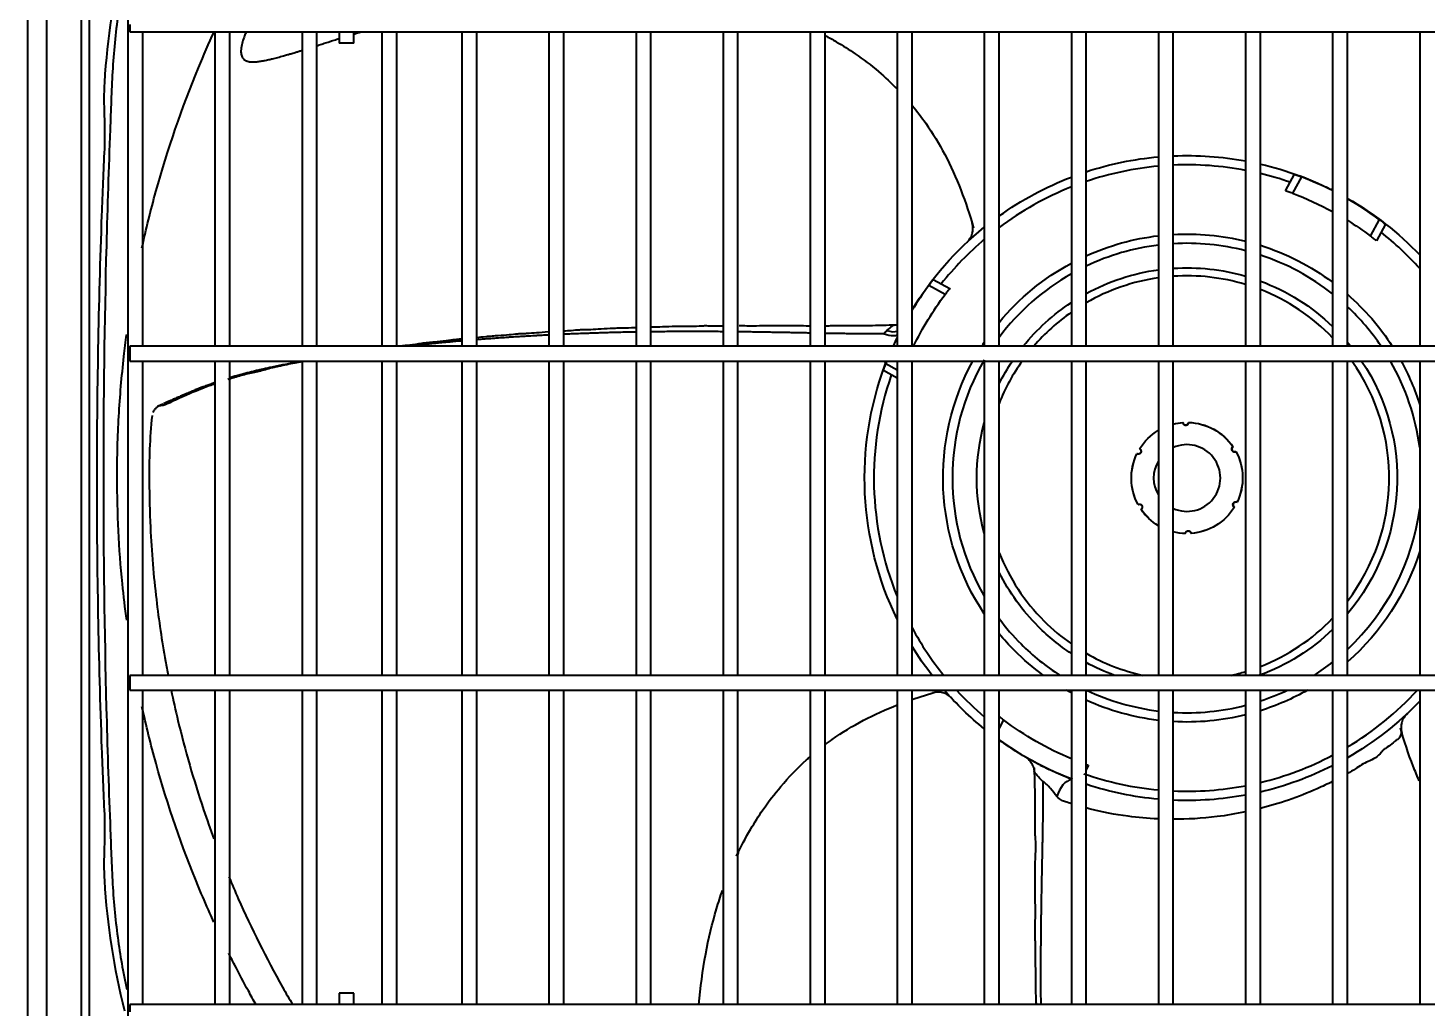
# Model space of a CAD drawing. Extents: x 58467 to 79089, y -33726 to -17391.
# Drawn here: x 78372.51 to 78410.26, y -19846.17 to -19819.73 of the extents above; entities that cross this region are included whole.
import ezdxf

# ---------------------------------------------------------------- set-up
doc = ezdxf.new("R2010")
doc.units = 0
doc.header["$LTSCALE"] = 100
doc.layers.add('+ENTE-ST-DOSEME USTU KONDDRENAJ', color=110, linetype='DOSEMEUSTUKONDENSDRENAJ_LINE', lineweight=40)
doc.linetypes.add('DOSEMEUSTUKONDENSDRENAJ_LINE', pattern='A,300,-40,["CD",Standard,S=15,R=0,X=-35,Y=-7.5],0', length=340)

# ---------------------------------------------------------------- blocks, each defined once
blk = doc.blocks.new('MAGAZA')
at = {"color": 3}
for p, q in [((54063.101, -32571.078, -3.539), (54063.101, -32503.073, -3.539)), ((54063.601, -32503.073, -3.539), (54063.601, -32571.078, -3.539)), ((54064.542, -32558.564, -3.539), (54064.542, -32509.509, -3.539)), ((54064.754, -32509.661, -3.539), (54064.754, -32558.412, -3.539)), ((54065.797, -32511.34, -3.539), (54065.797, -32556.733, -3.539)), ((54065.854, -32520.718, -3.539), (54065.854, -32520.918, -3.539)), ((54065.854, -32520.918, -3.539), (54184.216, -32520.918, -3.539)), ((54066.197, -32529.398, -3.539), (54066.197, -32520.919, -3.539)), ((54068.146, -32520.919, -3.539), (54068.146, -32529.398, -3.539)), ((54068.546, -32529.398, -3.539), (54068.546, -32520.919, -3.539)), ((54070.496, -32520.919, -3.539), (54070.496, -32529.397, -3.539)), ((54070.496, -32520.919, -3.539), (54070.496, -32529.397, -3.539)), ((54070.896, -32529.397, -3.539), (54070.896, -32520.919, -3.539)), ((54071.495, -32520.918, -3.539), (54071.495, -32521.218, -3.539)), ((54071.895, -32521.218, -3.539), (54071.895, -32520.918, -3.539)), ((54072.653, -32520.919, -3.539), (54072.653, -32529.398, -3.539)), ((54073.053, -32529.398, -3.539), (54073.053, -32520.919, -3.539)), ((54074.809, -32520.919, -3.539), (54074.809, -32529.398, -3.539)), ((54075.209, -32529.398, -3.539), (54075.209, -32520.919, -3.539)), ((54077.159, -32520.919, -3.539), (54077.159, -32529.398, -3.539)), ((54077.559, -32529.398, -3.539), (54077.559, -32520.919, -3.539)), ((54079.508, -32520.919, -3.539), (54079.508, -32529.398, -3.539)), ((54079.908, -32529.398, -3.539), (54079.908, -32520.919, -3.539)), ((54081.858, -32520.919, -3.539), (54081.858, -32529.398, -3.539)), ((54082.258, -32529.398, -3.539), (54082.258, -32520.919, -3.539)), ((54084.208, -32520.919, -3.539), (54084.208, -32529.398, -3.539)), ((54084.608, -32529.398, -3.539), (54084.608, -32520.919, -3.539)), ((54086.557, -32520.919, -3.539), (54086.557, -32529.398, -3.539)), ((54086.957, -32529.398, -3.539), (54086.957, -32520.919, -3.539)), ((54088.907, -32520.919, -3.539), (54088.907, -32529.398, -3.539)), ((54089.307, -32529.398, -3.539), (54089.307, -32520.919, -3.539)), ((54091.257, -32520.919, -3.539), (54091.257, -32529.398, -3.539)), ((54091.657, -32529.398, -3.539), (54091.657, -32520.919, -3.539)), ((54093.606, -32520.919, -3.539), (54093.606, -32529.398, -3.539)), ((54094.006, -32529.398, -3.539), (54094.006, -32520.919, -3.539)), ((54095.956, -32520.919, -3.539), (54095.956, -32529.398, -3.539)), ((54096.356, -32529.398, -3.539), (54096.356, -32520.919, -3.539)), ((54098.305, -32520.919, -3.539), (54098.305, -32529.398, -3.539)), ((54098.705, -32529.398, -3.539), (54098.705, -32520.919, -3.539)), ((54100.655, -32520.919, -3.539), (54100.655, -32529.398, -3.539)), ((54097.031, -32525.204, -3.539), (54097.275, -32524.759, -3.539)), ((54097.465, -32524.829, -3.539), (54097.222, -32525.272, -3.539)), ((54099.325, -32526.426, -3.539), (54099.569, -32525.983, -3.539)), ((54099.729, -32526.106, -3.539), (54099.485, -32526.551, -3.539)), ((54088.441, -32526.594, -3.539), (54088.461, -32526.576, -3.539)), ((54087.85, -32528.004, -3.539), (54087.407, -32527.761, -3.539)), ((54087.529, -32527.6, -3.539), (54087.974, -32527.844, -3.539)), ((54184.216, -32529.397, -3.539), (54065.854, -32529.397, -3.539)), ((54065.854, -32529.397, -3.539), (54065.854, -32529.597, -3.539)), ((54065.854, -32529.597, -3.539), (54065.854, -32529.797, -3.539)), ((54065.854, -32529.797, -3.539), (54184.216, -32529.797, -3.539)), ((54066.197, -32538.276, -3.539), (54066.197, -32529.797, -3.539)), ((54068.146, -32529.797, -3.539), (54068.146, -32538.276, -3.539)), ((54068.546, -32538.276, -3.539), (54068.546, -32529.797, -3.539)), ((54070.496, -32529.797, -3.539), (54070.496, -32538.276, -3.539)), ((54070.896, -32538.276, -3.539), (54070.896, -32529.797, -3.539)), ((54072.653, -32529.798, -3.539), (54072.653, -32538.275, -3.539)), ((54073.053, -32538.275, -3.539), (54073.053, -32529.798, -3.539)), ((54074.809, -32529.798, -3.539), (54074.809, -32538.275, -3.539)), ((54075.209, -32538.275, -3.539), (54075.209, -32529.798, -3.539)), ((54077.159, -32529.798, -3.539), (54077.159, -32538.275, -3.539)), ((54077.559, -32538.275, -3.539), (54077.559, -32529.798, -3.539)), ((54079.508, -32529.798, -3.539), (54079.508, -32538.275, -3.539)), ((54079.908, -32538.275, -3.539), (54079.908, -32529.798, -3.539)), ((54081.858, -32529.798, -3.539), (54081.858, -32538.275, -3.539)), ((54082.258, -32538.275, -3.539), (54082.258, -32529.798, -3.539)), ((54084.208, -32529.798, -3.539), (54084.208, -32538.275, -3.539)), ((54084.608, -32538.275, -3.539), (54084.608, -32529.798, -3.539)), ((54086.557, -32530.26, -3.539), (54086.183, -32530.054, -3.539)), ((54086.253, -32529.864, -3.539), (54086.557, -32530.032, -3.539)), ((54086.557, -32529.798, -3.539), (54086.557, -32538.275, -3.539)), ((54086.957, -32538.275, -3.539), (54086.957, -32529.798, -3.539)), ((54088.907, -32529.798, -3.539), (54088.907, -32538.275, -3.539)), ((54089.307, -32538.275, -3.539), (54089.307, -32529.798, -3.539)), ((54091.257, -32529.798, -3.539), (54091.257, -32538.275, -3.539)), ((54091.657, -32538.275, -3.539), (54091.657, -32529.798, -3.539)), ((54093.606, -32529.798, -3.539), (54093.606, -32538.275, -3.539)), ((54094.006, -32538.275, -3.539), (54094.006, -32529.798, -3.539)), ((54095.956, -32529.798, -3.539), (54095.956, -32538.275, -3.539)), ((54096.356, -32538.275, -3.539), (54096.356, -32529.798, -3.539)), ((54098.305, -32529.798, -3.539), (54098.305, -32538.275, -3.539)), ((54098.705, -32538.275, -3.539), (54098.705, -32529.798, -3.539)), ((54100.655, -32529.798, -3.539), (54100.655, -32538.275, -3.539)), ((54184.216, -32538.276, -3.539), (54065.854, -32538.276, -3.539)), ((54065.854, -32538.276, -3.539), (54065.854, -32538.476, -3.539)), ((54065.854, -32538.476, -3.539), (54065.854, -32538.676, -3.539)), ((54065.854, -32538.676, -3.539), (54184.216, -32538.676, -3.539)), ((54066.197, -32547.154, -3.539), (54066.197, -32538.675, -3.539)), ((54068.146, -32538.675, -3.539), (54068.146, -32547.154, -3.539)), ((54068.546, -32547.154, -3.539), (54068.546, -32538.675, -3.539)), ((54070.496, -32538.676, -3.539), (54070.496, -32547.154, -3.539)), ((54070.896, -32547.154, -3.539), (54070.896, -32538.676, -3.539)), ((54072.653, -32538.675, -3.539), (54072.653, -32547.154, -3.539)), ((54073.053, -32547.154, -3.539), (54073.053, -32538.675, -3.539)), ((54074.809, -32538.675, -3.539), (54074.809, -32547.154, -3.539)), ((54075.209, -32547.154, -3.539), (54075.209, -32538.675, -3.539)), ((54077.159, -32538.675, -3.539), (54077.159, -32547.154, -3.539)), ((54077.559, -32547.154, -3.539), (54077.559, -32538.675, -3.539)), ((54079.508, -32538.675, -3.539), (54079.508, -32547.154, -3.539)), ((54079.908, -32547.154, -3.539), (54079.908, -32538.675, -3.539)), ((54081.858, -32538.675, -3.539), (54081.858, -32547.154, -3.539)), ((54082.258, -32547.154, -3.539), (54082.258, -32538.675, -3.539)), ((54084.208, -32538.675, -3.539), (54084.208, -32547.154, -3.539)), ((54084.608, -32547.154, -3.539), (54084.608, -32538.675, -3.539)), ((54086.557, -32538.675, -3.539), (54086.557, -32547.154, -3.539)), ((54086.957, -32547.154, -3.539), (54086.957, -32538.675, -3.539)), ((54088.907, -32538.675, -3.539), (54088.907, -32547.154, -3.539)), ((54089.307, -32547.154, -3.539), (54089.307, -32538.675, -3.539)), ((54091.257, -32538.675, -3.539), (54091.257, -32547.154, -3.539)), ((54091.657, -32547.154, -3.539), (54091.657, -32538.675, -3.539)), ((54093.606, -32538.675, -3.539), (54093.606, -32547.154, -3.539)), ((54094.006, -32547.154, -3.539), (54094.006, -32538.675, -3.539)), ((54095.956, -32538.675, -3.539), (54095.956, -32547.154, -3.539)), ((54096.356, -32547.154, -3.539), (54096.356, -32538.675, -3.539)), ((54098.305, -32538.675, -3.539), (54098.305, -32547.154, -3.539)), ((54098.705, -32547.154, -3.539), (54098.705, -32538.675, -3.539)), ((54100.655, -32538.675, -3.539), (54100.655, -32547.154, -3.539)), ((54088.017, -32538.888, -3.539), (54087.999, -32538.869, -3.539)), ((54089.427, -32539.479, -3.539), (54089.307, -32539.699, -3.539)), ((54100.312, -32539.312, -3.539), (54100.292, -32539.33, -3.539)), ((54091.722, -32540.701, -3.539), (54091.657, -32540.821, -3.539)), ((54071.496, -32546.854, -3.539), (54071.496, -32547.154, -3.539)), ((54071.896, -32546.854, -3.539), (54071.496, -32546.854, -3.539)), ((54071.896, -32547.154, -3.539), (54071.896, -32546.854, -3.539)), ((54184.216, -32547.154, -3.539), (54065.854, -32547.154, -3.539)), ((54065.854, -32547.154, -3.539), (54065.854, -32547.354, -3.539))]:
    blk.add_line(p, q, dxfattribs=at)
at = {"color": 3, "extrusion": (0, 0, -1)}
for centre, radius, start, end in [((-54094.376, -32532.953, 3.539), 8.699, 71.7788, 84.9192), ((-54094.376, -32532.953, 3.539), 8.699, 87.5599, 100.4611), ((-54094.376, -32532.953, 3.539), 8.699, 103.1523, 110.4357), ((-54094.376, -32532.953, 3.539), 8.699, 54.354, 68.9829), ((-54094.376, -32532.953, 3.539), 8.191, 110.3267, 118.6663), ((-54094.376, -32532.953, 3.539), 8.699, 119.8462, 136.2041), ((-54094.376, -32532.953, 3.539), 8.191, 121.9061, 127.1733), ((-54094.376, -32532.953, 3.539), 8.699, 31.4717, 51.0407), ((-54094.376, -32532.953, 3.539), 6.582, 86.7712, 103.8825), ((-54094.376, -32532.953, 3.539), 6.582, 65.5875, 83.2781), ((-54094.376, -32532.953, 3.539), 6.582, 107.4994, 126.6469), ((-54094.376, -32532.953, 3.539), 6.582, 39.6281, 61.7062), ((-54094.376, -32532.953, 3.539), 5.671, 61.3406, 82.1925), ((-54094.376, -32532.953, 3.539), 5.671, 86.2537, 106.1662), ((-54094.376, -32532.953, 3.539), 5.671, 110.4244, 133.8468), ((-54094.376, -32532.953, 3.539), 8.191, 25.7297, 37.1733), ((-54094.376, -32532.953, 3.539), 5.671, 38.8237, 56.6212), ((-54094.376, -32532.953, 3.539), 6.582, 131.1187, 147.3019), ((-54094.376, -32532.953, 3.539), 6.582, 32.6925, 33.8006), ((-54094.376, -32532.953, 3.539), 5.671, 139.7531, 141.1706), ((-54094.376, -32532.953, 3.539), 8.699, 334.013, 20.4357), ((-54094.376, -32532.953, 3.539), 6.582, 326.1881, 28.6481), ((-54094.376, -32532.953, 3.539), 5.671, 26.6287, 33.8063), ((-54094.376, -32532.953, 3.539), 5.671, 146.1881, 220.2356), ((-54094.376, -32532.953, 3.539), 6.582, 151.3463, 162.5288), ((-54094.376, -32532.953, 3.539), 5.671, 344.6606, 15.3281), ((-54094.376, -32532.953, 3.539), 1.5, 31.5149, 59.0994), ((-54094.376, -32532.953, 3.539), 1.5, 31.6151, 59.0993), ((-54094.376, -32532.953, 3.539), 1.5, 75.7067, 85.8849), ((-54094.376, -32532.953, 3.539), 1.5, 75.707, 85.7851), ((-54094.344, -32531.453, 3.539), 0.075, 180.1825, 357.3175), ((-54094.376, -32532.953, 3.539), 1.5, 91.5149, 145.7851), ((-54094.376, -32532.953, 3.539), 1.5, 91.6151, 145.8849), ((-54094.376, -32532.953, 3.539), 1.5, 331.6151, 25.8849), ((-54094.376, -32532.953, 3.539), 1.5, 331.5149, 25.7851), ((-54093.062, -32532.231, 3.539), 0.075, 120.1825, 297.3175), ((-54095.659, -32532.175, 3.539), 0.075, 240.1825, 57.3175), ((-54094.376, -32532.953, 3.539), 1.5, 151.5149, 205.7863), ((-54094.376, -32532.953, 3.539), 1.5, 151.6151, 205.8849), ((-54093.094, -32533.731, 3.539), 0.075, 60.1825, 237.3175), ((-54094.376, -32532.953, 3.539), 1.5, 300.8995, 325.8849), ((-54094.376, -32532.953, 3.539), 1.5, 300.8996, 325.7851), ((-54094.376, -32532.953, 3.539), 1.5, 211.6151, 265.8849), ((-54094.376, -32532.953, 3.539), 1.5, 211.5137, 265.7851), ((-54095.691, -32533.674, 3.539), 0.075, 300.1825, 117.3175), ((-54094.376, -32532.953, 3.539), 1.5, 271.6151, 284.293), ((-54094.376, -32532.953, 3.539), 1.5, 271.5149, 284.2929), ((-54094.409, -32534.452, 3.539), 0.075, 0.1825, 177.3175), ((-54094.376, -32532.953, 3.539), 6.582, 197.46, 228.87), ((-54094.376, -32532.953, 3.539), 5.671, 315, 333.36), ((-54094.376, -32532.953, 3.539), 6.582, 315, 320.3606), ((-54094.376, -32532.953, 3.539), 5.671, 303.3675, 315), ((-54094.376, -32532.953, 3.539), 5.671, 226.1419, 249.8006), ((-54094.376, -32532.953, 3.539), 8.699, 322.2719, 328.5298), ((-54094.376, -32532.953, 3.539), 6.582, 306.0225, 315), ((-54094.376, -32532.953, 3.539), 5.671, 290.1825, 298.6481), ((-54094.376, -32532.953, 3.539), 8.699, 308.9608, 318.8617), ((-54094.376, -32532.953, 3.539), 6.582, 298.2825, 299.5987), ((-54094.376, -32532.953, 3.539), 6.582, 240.3844, 252.4894), ((-54094.376, -32532.953, 3.539), 6.582, 276.7106, 294.4012), ((-54094.376, -32532.953, 3.539), 8.699, 223.7974, 240.1554), ((-54094.376, -32532.953, 3.539), 8.191, 292.3896, 307.1733), ((-54094.376, -32532.953, 3.539), 6.582, 256.1063, 273.2175), ((-54094.376, -32532.953, 3.539), 8.699, 297.6697, 305.6475), ((-54094.376, -32532.953, 3.539), 8.699, 243.1491, 256.8469), ((-54094.376, -32532.953, 3.539), 8.699, 275.0787, 288.2204), ((-54094.376, -32532.953, 3.539), 8.699, 259.5381, 272.4392)]:
    blk.add_arc(centre, radius, start, end, dxfattribs=at)
at = {"color": 3}
for radius, start, end in [(8.449, 95.2309, 108.779), (8.449, 79.2259, 92.5124), (8.449, 70.7868, 76.4509), (8.691, 63.1224, 69.1851), (8.449, 111.6703, 126.8719), (8.691, 53.3149, 60.1257), (8.449, 41.9985, 51.7132), (8.449, 130.3428, 141.7132), (6.332, 96.9862, 115.4419), (6.332, 75.5606, 93.3525), (6.332, 51.6487, 71.7863), (6.332, 119.52, 143.19), (5.455, 73.17, 93.8925), (8.691, 143.3149, 148.6118), (5.455, 98.1225, 119.9138), (5.455, 43.9256, 68.7262), (5.455, 124.8862, 139.32), (6.332, 34.1663, 46.8731), (8.691, 154.1151, 155.8497), (6.332, 149.7431, 210.2569), (5.455, 144.6525, 158.3381), (5.455, 322.5206, 35.3531), (6.332, 7.4588, 29.8969), (8.449, 160.7868, 202.2588), (0.9, 245.7, 114.3), (0.9, 148.86, 211.14), (6.332, 313.1269, 352.5413), (5.455, 201.6619, 225), (6.332, 216.81, 225), (5.455, 225, 235.1138), (5.455, 291.2737, 316.0744), (8.449, 208.5801, 219.0506), (6.332, 225, 237.2006), (5.455, 240.0863, 257.3662), (6.332, 302.7938, 308.3513), (5.455, 282.6281, 286.83), (8.449, 222.6368, 229.6553), (6.332, 244.6538, 263.0137), (6.332, 288.2138, 295.3407), (8.449, 300.8221, 317.3623), (6.332, 266.6475, 284.4394), (8.691, 234.3167, 249.1851), (8.449, 283.5504, 297.7135), (8.449, 250.7868, 264.7704), (8.449, 267.4888, 280.7754)]:
    blk.add_arc((54094.376, -32532.953, -3.539), radius, start, end, dxfattribs=at)
at = {"color": 3, "extrusion": (5.89787e-06, 5.50525e-06, 1)}
blk.add_arc((54088.099, -32526.229, -3.401), 0.5, 313.0877, 16.4735, dxfattribs=at)
at = {"color": 3, "extrusion": (-5.25028e-06, 5.62471e-06, 1)}
blk.add_arc((54087.653, -32539.23, -4.005), 0.5, 43.0877, 106.4725, dxfattribs=at)
at = {"color": 3, "extrusion": (-6.04419e-06, -5.64183e-06, 1)}
blk.add_arc((54100.654, -32539.676, -3.681), 0.5, 133.0877, 196.4734, dxfattribs=at)
at = {"color": 3}
for centre, major_axis, ratio, start_param, end_param in [((54086.23, -32528.681, -3.539), (0.443, -0.232), 0.512974, -1.203049, -0.512348), ((54085.757, -32529.741, -3.539), (0.468, -0.175), 0.588101, 0, 0.392495), ((54091.165, -32541.572, -3.539), (0.175, 0.468), 0.588101, 0.279088, 1.726902)]:
    blk.add_ellipse(centre, major_axis=major_axis, ratio=ratio, start_param=start_param, end_param=end_param, dxfattribs=at)
for points, knots in [([(54064.966, -32533.053, -3.539), (54064.966, -32530.655, -3.539), (54065.009, -32528.259, -3.539), (54065.119, -32525.266, -3.539), (54065.144, -32524.668, -3.539), (54065.199, -32523.474, -3.539), (54065.135, -32522.876, -3.539), (54065.246, -32521.089, -3.539), (54065.425, -32519.921, -3.539), (54065.711, -32518.775, -3.539)], [0, 0, 0, 0, 0.5, 0.5, 0.625, 0.625, 0.75, 0.75, 1, 1, 1, 1]), ([(54065.727, -32519.308, -3.539), (54065.652, -32519.681, -3.539), (54065.588, -32520.058, -3.539), (54065.463, -32520.952, -3.539), (54065.412, -32521.472, -3.539), (54065.353, -32522.513, -3.539), (54065.337, -32523.034, -3.539), (54065.277, -32524.596, -3.539), (54065.243, -32525.638, -3.539), (54065.163, -32528.764, -3.539), (54065.135, -32530.848, -3.539), (54065.135, -32532.933, -3.539)], [0, 0, 0, 0, 0.084354, 0.084354, 0.19881, 0.19881, 0.313265, 0.313265, 0.542177, 0.542177, 1, 1, 1, 1]), ([(54066.175, -32526.754, -3.539), (54066.287, -32526.241, -3.539), (54066.697, -32524.588, -3.539), (54067.369, -32522.635, -3.539), (54067.982, -32521.229, -3.539), (54068.131, -32520.905, -3.539)], [0, 0, 0, 0, 0.254796, 0.827092, 1, 1, 1, 1]), ([(54068.99, -32520.916, -3.539), (54068.975, -32520.952, -3.539), (54068.916, -32521.094, -3.539), (54068.853, -32521.288, -3.539), (54068.844, -32521.491, -3.539), (54068.868, -32521.582, -3.539), (54068.904, -32521.639, -3.539), (54068.948, -32521.683, -3.539), (54068.988, -32521.702, -3.539), (54069.019, -32521.709, -3.539)], [0, 0, 0, 0, 0.125875, 0.501642, 0.656556, 0.790033, 0.847053, 0.89779, 1, 1, 1, 1]), ([(54070.907, -32521.285, -3.539), (54070.913, -32521.284, -3.539), (54070.964, -32521.267, -3.539), (54071.061, -32521.236, -3.539), (54071.187, -32521.196, -3.539), (54071.311, -32521.157, -3.539), (54071.409, -32521.126, -3.539), (54071.476, -32521.105, -3.539), (54071.495, -32521.099, -3.539)], [0, 0, 0, 0, 0.02815, 0.268086, 0.508023, 0.66798, 0.907917, 1, 1, 1, 1]), ([(54071.895, -32520.975, -3.539), (54071.926, -32520.965, -3.539), (54071.992, -32520.945, -3.539), (54072.059, -32520.924, -3.539), (54072.096, -32520.913, -3.539), (54072.097, -32520.913, -3.539)], [0, 0, 0, 0, 0.464341, 0.973106, 1, 1, 1, 1]), ([(54084.614, -32521.016, -3.539), (54084.713, -32521.069, -3.539), (54084.989, -32521.224, -3.539), (54085.479, -32521.535, -3.539), (54086.037, -32521.959, -3.539), (54086.403, -32522.299, -3.539), (54086.567, -32522.467, -3.539)], [0, 0, 0, 0, 0.139399, 0.390327, 0.714739, 1, 1, 1, 1]), ([(54069.007, -32521.705, -3.539), (54069.021, -32521.71, -3.539), (54069.047, -32521.716, -3.539), (54069.077, -32521.721, -3.539), (54069.123, -32521.726, -3.539), (54069.159, -32521.727, -3.539), (54069.203, -32521.727, -3.539), (54069.254, -32521.724, -3.539), (54069.3, -32521.719, -3.539), (54069.36, -32521.712, -3.539), (54069.411, -32521.703, -3.539), (54069.475, -32521.692, -3.539), (54069.535, -32521.68, -3.539), (54069.612, -32521.664, -3.539), (54069.69, -32521.645, -3.539), (54069.771, -32521.625, -3.539), (54069.844, -32521.606, -3.539), (54069.918, -32521.586, -3.539), (54070.006, -32521.562, -3.539), (54070.097, -32521.535, -3.539), (54070.203, -32521.504, -3.539), (54070.298, -32521.476, -3.539), (54070.396, -32521.446, -3.539), (54070.457, -32521.427, -3.539), (54070.49, -32521.416, -3.539), (54070.495, -32521.415, -3.539)], [0, 0, 0, 0, 0.061068, 0.102482, 0.143896, 0.18531, 0.226724, 0.268138, 0.309552, 0.350965, 0.392379, 0.433793, 0.475207, 0.516621, 0.578742, 0.620156, 0.66157, 0.702984, 0.744398, 0.806519, 0.847933, 0.910054, 0.951468, 0.992881, 1, 1, 1, 1]), ([(54071.895, -32521.218, -3.539), (54071.895, -32521.218, -3.539), (54071.894, -32521.218, -3.539), (54071.885, -32521.218, -3.539), (54071.876, -32521.218, -3.539), (54071.852, -32521.218, -3.539), (54071.836, -32521.218, -3.539), (54071.801, -32521.218, -3.539), (54071.781, -32521.218, -3.539), (54071.738, -32521.218, -3.539), (54071.716, -32521.218, -3.539), (54071.671, -32521.218, -3.539), (54071.648, -32521.218, -3.539), (54071.606, -32521.218, -3.539), (54071.586, -32521.218, -3.539), (54071.552, -32521.218, -3.539), (54071.536, -32521.218, -3.539), (54071.513, -32521.218, -3.539), (54071.505, -32521.218, -3.539), (54071.497, -32521.218, -3.539), (54071.495, -32521.218, -3.539), (54071.495, -32521.218, -3.539)], [0, 0, 0, 0, 0.072796, 0.072796, 0.180355, 0.180355, 0.287914, 0.287914, 0.395473, 0.395473, 0.503031, 0.503031, 0.61059, 0.61059, 0.718149, 0.718149, 0.825708, 0.825708, 0.933267, 0.933267, 1, 1, 1, 1]), ([(54086.966, -32522.909, -3.539), (54087.092, -32523.06, -3.539), (54087.411, -32523.478, -3.539), (54087.868, -32524.229, -3.539), (54088.292, -32525.184, -3.539), (54088.518, -32525.86, -3.539), (54088.615, -32526.211, -3.539)], [0, 0, 0, 0, 0.160983, 0.427877, 0.710763, 1, 1, 1, 1]), ([(54097.275, -32524.759, -3.539), (54097.275, -32524.759, -3.539), (54097.279, -32524.761, -3.539), (54097.292, -32524.766, -3.539), (54097.303, -32524.769, -3.539), (54097.329, -32524.779, -3.539), (54097.345, -32524.784, -3.539), (54097.381, -32524.798, -3.539), (54097.401, -32524.805, -3.539), (54097.435, -32524.818, -3.539), (54097.45, -32524.824, -3.539), (54097.465, -32524.829, -3.539)], [0, 0, 0, 0, 0.211758, 0.211758, 0.423432, 0.423432, 0.636431, 0.636431, 0.852021, 0.852021, 1, 1, 1, 1]), ([(54098.262, -32525.172, -3.539), (54098.241, -32525.162, -3.539), (54098.221, -32525.153, -3.539), (54098.105, -32525.099, -3.539), (54098.007, -32525.055, -3.539), (54097.824, -32524.974, -3.539), (54097.737, -32524.935, -3.539), (54097.572, -32524.865, -3.539), (54097.492, -32524.831, -3.539), (54097.414, -32524.802, -3.539)], [0, 0, 0, 0, 0.07319, 0.07319, 0.416738, 0.416738, 0.719921, 0.719921, 1, 1, 1, 1]), ([(54097.222, -32525.272, -3.539), (54097.2, -32525.264, -3.539), (54097.178, -32525.256, -3.539), (54097.138, -32525.242, -3.539), (54097.118, -32525.235, -3.539), (54097.085, -32525.223, -3.539), (54097.07, -32525.218, -3.539), (54097.048, -32525.21, -3.539), (54097.039, -32525.207, -3.539), (54097.032, -32525.205, -3.539), (54097.031, -32525.204, -3.539), (54097.031, -32525.204, -3.539)], [0, 0, 0, 0, 0.21816, 0.21816, 0.436362, 0.436362, 0.653817, 0.653817, 0.868707, 0.868707, 1, 1, 1, 1]), ([(54099.569, -32525.983, -3.539), (54099.587, -32525.997, -3.539), (54099.605, -32526.011, -3.539), (54099.64, -32526.037, -3.539), (54099.656, -32526.049, -3.539), (54099.684, -32526.071, -3.539), (54099.696, -32526.08, -3.539), (54099.715, -32526.095, -3.539), (54099.722, -32526.1, -3.539), (54099.728, -32526.105, -3.539), (54099.729, -32526.106, -3.539), (54099.729, -32526.106, -3.539)], [0, 0, 0, 0, 0.217793, 0.217793, 0.435623, 0.435623, 0.652794, 0.652794, 0.867695, 0.867695, 1, 1, 1, 1]), ([(54099.485, -32526.551, -3.539), (54099.485, -32526.551, -3.539), (54099.482, -32526.548, -3.539), (54099.471, -32526.539, -3.539), (54099.462, -32526.532, -3.539), (54099.44, -32526.515, -3.539), (54099.427, -32526.505, -3.539), (54099.397, -32526.481, -3.539), (54099.38, -32526.468, -3.539), (54099.351, -32526.446, -3.539), (54099.338, -32526.436, -3.539), (54099.325, -32526.426, -3.539)], [0, 0, 0, 0, 0.211356, 0.211356, 0.422617, 0.422617, 0.635365, 0.635365, 0.851032, 0.851032, 1, 1, 1, 1]), ([(54087.407, -32527.761, -3.539), (54087.42, -32527.742, -3.539), (54087.434, -32527.724, -3.539), (54087.46, -32527.69, -3.539), (54087.473, -32527.673, -3.539), (54087.494, -32527.645, -3.539), (54087.504, -32527.633, -3.539), (54087.518, -32527.614, -3.539), (54087.524, -32527.607, -3.539), (54087.529, -32527.601, -3.539), (54087.53, -32527.6, -3.539), (54087.529, -32527.6, -3.539)], [0, 0, 0, 0, 0.217793, 0.217793, 0.435623, 0.435623, 0.652794, 0.652794, 0.867695, 0.867695, 1, 1, 1, 1]), ([(54087.974, -32527.844, -3.539), (54087.974, -32527.844, -3.539), (54087.972, -32527.847, -3.539), (54087.963, -32527.858, -3.539), (54087.956, -32527.867, -3.539), (54087.939, -32527.889, -3.539), (54087.928, -32527.902, -3.539), (54087.905, -32527.932, -3.539), (54087.892, -32527.949, -3.539), (54087.869, -32527.979, -3.539), (54087.86, -32527.991, -3.539), (54087.85, -32528.004, -3.539)], [0, 0, 0, 0, 0.211356, 0.211356, 0.422617, 0.422617, 0.635365, 0.635365, 0.851032, 0.851032, 1, 1, 1, 1]), ([(54077.158, -32529.01, -3.539), (54077.152, -32529.01, -3.539), (54077.03, -32529.019, -3.539), (54076.828, -32529.04, -3.539), (54076.614, -32529.055, -3.539), (54076.44, -32529.062, -3.539), (54076.277, -32529.07, -3.539), (54076.066, -32529.098, -3.539), (54075.834, -32529.113, -3.539), (54075.616, -32529.127, -3.539), (54075.413, -32529.146, -3.539), (54075.283, -32529.162, -3.539), (54075.206, -32529.17, -3.539)], [0, 0, 0, 0, 0.008799, 0.183646, 0.34505, 0.408603, 0.460825, 0.566791, 0.701254, 0.778856, 0.862109, 1, 1, 1, 1]), ([(54079.508, -32528.897, -3.539), (54079.49, -32528.899, -3.539), (54079.377, -32528.907, -3.539), (54079.205, -32528.911, -3.539), (54078.985, -32528.913, -3.539), (54078.745, -32528.923, -3.539), (54078.493, -32528.943, -3.539), (54078.278, -32528.953, -3.539), (54078.105, -32528.956, -3.539), (54077.948, -32528.96, -3.539), (54077.769, -32528.979, -3.539), (54077.627, -32528.987, -3.539), (54077.559, -32528.99, -3.539)], [0, 0, 0, 0, 0.026236, 0.165323, 0.245888, 0.332132, 0.514466, 0.68062, 0.745287, 0.79789, 0.90324, 1, 1, 1, 1]), ([(54079.506, -32529.015, -3.539), (54079.455, -32529.016, -3.539), (54079.37, -32529.018, -3.539), (54079.219, -32529.021, -3.539), (54079.084, -32529.024, -3.539), (54078.914, -32529.028, -3.539), (54078.763, -32529.032, -3.539), (54078.597, -32529.037, -3.539), (54078.449, -32529.042, -3.539), (54078.302, -32529.047, -3.539), (54078.138, -32529.053, -3.539), (54077.991, -32529.058, -3.539), (54077.827, -32529.065, -3.539), (54077.694, -32529.07, -3.539), (54077.594, -32529.075, -3.539), (54077.559, -32529.076, -3.539)], [0, 0, 0, 0, 0.079108, 0.130174, 0.232307, 0.283373, 0.385506, 0.462105, 0.538704, 0.615303, 0.691903, 0.794035, 0.845101, 0.947234, 1, 1, 1, 1]), ([(54081.852, -32528.852, -3.539), (54081.824, -32528.853, -3.539), (54081.693, -32528.855, -3.539), (54081.552, -32528.854, -3.539), (54081.39, -32528.851, -3.539), (54081.307, -32528.852, -3.539), (54081.154, -32528.861, -3.539), (54080.976, -32528.869, -3.539), (54080.759, -32528.865, -3.539), (54080.506, -32528.864, -3.539), (54080.22, -32528.879, -3.539), (54080.023, -32528.887, -3.539), (54079.915, -32528.887, -3.539), (54079.909, -32528.888, -3.539)], [0, 0, 0, 0, 0.047203, 0.219949, 0.250675, 0.278328, 0.333689, 0.467407, 0.546264, 0.63201, 0.815334, 0.990362, 1, 1, 1, 1]), ([(54081.86, -32529.005, -3.539), (54081.848, -32529.005, -3.539), (54081.804, -32529.005, -3.539), (54081.711, -32529.004, -3.539), (54081.581, -32529.003, -3.539), (54081.435, -32529.002, -3.539), (54081.289, -32529.002, -3.539), (54081.142, -32529.002, -3.539), (54080.995, -32529.002, -3.539), (54080.861, -32529.002, -3.539), (54080.71, -32529.002, -3.539), (54080.574, -32529.003, -3.539), (54080.406, -32529.004, -3.539), (54080.274, -32529.005, -3.539), (54080.109, -32529.006, -3.539), (54080, -32529.008, -3.539), (54079.923, -32529.009, -3.539), (54079.911, -32529.009, -3.539)], [0, 0, 0, 0, 0.018658, 0.069393, 0.145495, 0.221596, 0.297698, 0.3738, 0.449902, 0.526003, 0.576738, 0.678207, 0.728941, 0.83041, 0.881145, 0.982614, 1, 1, 1, 1]), ([(54084.211, -32529.042, -3.539), (54084.166, -32529.041, -3.539), (54084.074, -32529.04, -3.539), (54083.948, -32529.037, -3.539), (54083.822, -32529.035, -3.539), (54083.696, -32529.032, -3.539), (54083.572, -32529.03, -3.539), (54083.447, -32529.027, -3.539), (54083.322, -32529.025, -3.539), (54083.197, -32529.023, -3.539), (54083.072, -32529.021, -3.539), (54082.946, -32529.018, -3.539), (54082.82, -32529.017, -3.539), (54082.677, -32529.015, -3.539), (54082.547, -32529.012, -3.539), (54082.399, -32529.01, -3.539), (54082.313, -32529.009, -3.539), (54082.26, -32529.009, -3.539), (54082.257, -32529.009, -3.539)], [0, 0, 0, 0, 0.071605, 0.144526, 0.19314, 0.266061, 0.338983, 0.387597, 0.460518, 0.533439, 0.582053, 0.654974, 0.727896, 0.77651, 0.873738, 0.922352, 0.995273, 1, 1, 1, 1]), ([(54084.209, -32528.858, -3.539), (54084.196, -32528.858, -3.539), (54084.088, -32528.852, -3.539), (54083.78, -32528.84, -3.539), (54083.471, -32528.851, -3.539), (54083.224, -32528.846, -3.539), (54083.099, -32528.843, -3.539), (54082.917, -32528.845, -3.539), (54082.721, -32528.862, -3.539), (54082.47, -32528.85, -3.539), (54082.341, -32528.847, -3.539), (54082.291, -32528.846, -3.539)], [0, 0, 0, 0, 0.020061, 0.161151, 0.438961, 0.54767, 0.590018, 0.628584, 0.811988, 0.925322, 1, 1, 1, 1]), ([(54086.555, -32528.826, -3.539), (54086.36, -32528.833, -3.539), (54085.963, -32528.844, -3.539), (54085.541, -32528.848, -3.539), (54085.256, -32528.849, -3.539), (54085.133, -32528.848, -3.539), (54085.002, -32528.849, -3.539), (54084.893, -32528.847, -3.539), (54084.792, -32528.848, -3.539), (54084.699, -32528.852, -3.539), (54084.638, -32528.856, -3.539), (54084.604, -32528.858, -3.539)], [0, 0, 0, 0, 0.295836, 0.599217, 0.63578, 0.724251, 0.792145, 0.857546, 0.898871, 0.942551, 1, 1, 1, 1]), ([(54086.189, -32529.064, -3.539), (54086.189, -32529.064, -3.539), (54086.189, -32529.064, -3.539), (54086.217, -32529.033, -3.539), (54086.248, -32529.004, -3.539), (54086.278, -32528.977, -3.539)], [0, 0, 0, 0, 0.000046, 0.000046, 1, 1, 1, 1]), ([(54086.278, -32528.977, -3.539), (54086.33, -32528.93, -3.539), (54086.38, -32528.886, -3.539), (54086.436, -32528.843, -3.539), (54086.446, -32528.833, -3.539), (54086.443, -32528.831, -3.539)], [0, 0, 0, 0, 0.677972, 0.677972, 1, 1, 1, 1]), ([(54086.558, -32528.816, -3.539), (54086.518, -32528.83, -3.539), (54086.476, -32528.838, -3.539), (54086.434, -32528.832, -3.539), (54086.432, -32528.832, -3.539)], [0, 0, 0, 0, 0.962907, 1, 1, 1, 1]), ([(54065.506, -32532.933, -3.539), (54065.508, -32532.658, -3.539), (54065.513, -32532.11, -3.539), (54065.549, -32531.291, -3.539), (54065.607, -32530.479, -3.539), (54065.68, -32529.741, -3.539), (54065.738, -32529.274, -3.539), (54065.765, -32529.075, -3.539)], [0, 0, 0, 0, 0.213165, 0.424969, 0.635409, 0.844484, 1, 1, 1, 1]), ([(54074.811, -32529.206, -3.539), (54074.79, -32529.207, -3.539), (54074.733, -32529.212, -3.539), (54074.584, -32529.225, -3.539), (54074.367, -32529.261, -3.539), (54074.111, -32529.28, -3.539), (54073.884, -32529.303, -3.539), (54073.654, -32529.333, -3.539), (54073.427, -32529.367, -3.539), (54073.237, -32529.385, -3.539), (54073.134, -32529.397, -3.539)], [0, 0, 0, 0, 0.037568, 0.099793, 0.235444, 0.406173, 0.503648, 0.608785, 0.82508, 1, 1, 1, 1]), ([(54074.812, -32529.255, -3.539), (54074.789, -32529.257, -3.539), (54074.704, -32529.264, -3.539), (54074.588, -32529.274, -3.539), (54074.431, -32529.289, -3.539), (54074.289, -32529.302, -3.539), (54074.13, -32529.317, -3.539), (54073.987, -32529.331, -3.539), (54073.845, -32529.346, -3.539), (54073.69, -32529.362, -3.539), (54073.551, -32529.376, -3.539), (54073.439, -32529.389, -3.539), (54073.388, -32529.394, -3.539), (54073.367, -32529.397, -3.539)], [0, 0, 0, 0, 0.045948, 0.175933, 0.240925, 0.370909, 0.468398, 0.565886, 0.663374, 0.760863, 0.890847, 0.955839, 1, 1, 1, 1]), ([(54077.149, -32529.096, -3.539), (54077.12, -32529.097, -3.539), (54077.025, -32529.102, -3.539), (54076.9, -32529.109, -3.539), (54076.738, -32529.118, -3.539), (54076.593, -32529.126, -3.539), (54076.431, -32529.136, -3.539), (54076.27, -32529.146, -3.539), (54076.125, -32529.155, -3.539), (54075.963, -32529.166, -3.539), (54075.816, -32529.176, -3.539), (54075.652, -32529.188, -3.539), (54075.505, -32529.199, -3.539), (54075.36, -32529.21, -3.539), (54075.264, -32529.217, -3.539), (54075.215, -32529.221, -3.539), (54075.214, -32529.221, -3.539)], [0, 0, 0, 0, 0.043677, 0.144139, 0.194371, 0.294833, 0.370179, 0.445526, 0.545988, 0.596219, 0.696681, 0.772028, 0.847375, 0.922721, 0.998068, 1, 1, 1, 1]), ([(54086.189, -32529.064, -3.539), (54086.173, -32529.064, -3.539), (54086.131, -32529.064, -3.539), (54086.047, -32529.065, -3.539), (54085.955, -32529.065, -3.539), (54085.861, -32529.065, -3.539), (54085.777, -32529.065, -3.539), (54085.696, -32529.064, -3.539), (54085.6, -32529.063, -3.539), (54085.5, -32529.063, -3.539), (54085.388, -32529.062, -3.539), (54085.29, -32529.06, -3.539), (54085.183, -32529.059, -3.539), (54085.083, -32529.058, -3.539), (54084.982, -32529.056, -3.539), (54084.867, -32529.054, -3.539), (54084.765, -32529.053, -3.539), (54084.672, -32529.051, -3.539), (54084.623, -32529.05, -3.539), (54084.603, -32529.05, -3.539)], [0, 0, 0, 0, 0.033268, 0.086429, 0.166172, 0.219334, 0.272495, 0.325657, 0.378819, 0.458561, 0.511723, 0.591466, 0.644627, 0.697789, 0.777532, 0.830693, 0.910436, 0.963598, 1, 1, 1, 1]), ([(54086.202, -32529.066, -3.539), (54086.293, -32529.095, -3.539), (54086.378, -32529.111, -3.539), (54086.493, -32529.111, -3.539), (54086.532, -32529.104, -3.539), (54086.56, -32529.092, -3.539)], [0, 0, 0, 0, 0.604116, 0.604116, 1, 1, 1, 1]), ([(54070.492, -32529.814, -3.539), (54070.426, -32529.827, -3.539), (54070.211, -32529.872, -3.539), (54070, -32529.912, -3.539), (54069.649, -32529.989, -3.539), (54069.445, -32530.053, -3.539), (54069.208, -32530.104, -3.539), (54069.028, -32530.144, -3.539), (54068.846, -32530.19, -3.539), (54068.699, -32530.234, -3.539), (54068.604, -32530.262, -3.539), (54068.544, -32530.28, -3.539), (54068.513, -32530.29, -3.539), (54068.497, -32530.295, -3.539)], [0, 0, 0, 0, 0.098734, 0.346332, 0.396322, 0.571696, 0.645977, 0.72631, 0.812723, 0.903867, 0.955533, 0.977657, 1, 1, 1, 1]), ([(54070.49, -32529.805, -3.539), (54070.467, -32529.809, -3.539), (54070.389, -32529.823, -3.539), (54070.284, -32529.843, -3.539), (54070.147, -32529.869, -3.539), (54070.038, -32529.89, -3.539), (54069.903, -32529.917, -3.539), (54069.795, -32529.939, -3.539), (54069.675, -32529.965, -3.539), (54069.569, -32529.988, -3.539), (54069.45, -32530.015, -3.539), (54069.331, -32530.042, -3.539), (54069.226, -32530.067, -3.539), (54069.121, -32530.093, -3.539), (54069.017, -32530.119, -3.539), (54068.914, -32530.146, -3.539), (54068.812, -32530.174, -3.539), (54068.712, -32530.201, -3.539), (54068.619, -32530.228, -3.539), (54068.565, -32530.244, -3.539), (54068.546, -32530.25, -3.539)], [0, 0, 0, 0, 0.032531, 0.11396, 0.154675, 0.236104, 0.276818, 0.358248, 0.398962, 0.460034, 0.521106, 0.582177, 0.643249, 0.683964, 0.745036, 0.806107, 0.846822, 0.907894, 0.968965, 1, 1, 1, 1]), ([(54086.183, -32530.054, -3.539), (54086.183, -32530.054, -3.539), (54086.184, -32530.051, -3.539), (54086.189, -32530.037, -3.539), (54086.193, -32530.026, -3.539), (54086.202, -32530, -3.539), (54086.208, -32529.984, -3.539), (54086.221, -32529.949, -3.539), (54086.228, -32529.929, -3.539), (54086.242, -32529.894, -3.539), (54086.247, -32529.879, -3.539), (54086.253, -32529.864, -3.539)], [0, 0, 0, 0, 0.211758, 0.211758, 0.423432, 0.423432, 0.636431, 0.636431, 0.852021, 0.852021, 1, 1, 1, 1]), ([(54068.147, -32530.413, -3.539), (54068.095, -32530.431, -3.539), (54067.837, -32530.524, -3.539), (54067.495, -32530.663, -3.539), (54067.137, -32530.819, -3.539), (54066.958, -32530.909, -3.539), (54066.846, -32530.962, -3.539), (54066.759, -32530.994, -3.539), (54066.666, -32531.003, -3.539), (54066.621, -32531.011, -3.539), (54066.602, -32531.014, -3.539)], [0, 0, 0, 0, 0.085996, 0.432677, 0.579521, 0.710147, 0.777201, 0.826739, 0.904569, 1, 1, 1, 1]), ([(54068.146, -32530.379, -3.539), (54068.119, -32530.388, -3.539), (54068.057, -32530.41, -3.539), (54067.973, -32530.44, -3.539), (54067.894, -32530.47, -3.539), (54067.816, -32530.499, -3.539), (54067.739, -32530.529, -3.539), (54067.653, -32530.563, -3.539), (54067.579, -32530.593, -3.539), (54067.506, -32530.623, -3.539), (54067.446, -32530.648, -3.539), (54067.385, -32530.674, -3.539), (54067.317, -32530.703, -3.539), (54067.251, -32530.731, -3.539), (54067.185, -32530.759, -3.539), (54067.134, -32530.782, -3.539), (54067.078, -32530.806, -3.539), (54067.033, -32530.826, -3.539), (54066.979, -32530.849, -3.539), (54066.938, -32530.867, -3.539), (54066.891, -32530.888, -3.539), (54066.849, -32530.906, -3.539), (54066.814, -32530.921, -3.539), (54066.777, -32530.937, -3.539), (54066.761, -32530.944, -3.539), (54066.756, -32530.946, -3.539)], [0, 0, 0, 0, 0.047147, 0.107974, 0.148526, 0.189077, 0.249904, 0.290456, 0.351283, 0.391834, 0.432386, 0.472937, 0.513489, 0.574316, 0.614867, 0.655419, 0.69597, 0.736522, 0.777073, 0.817625, 0.858176, 0.898727, 0.939279, 0.97983, 1, 1, 1, 1]), ([(54066.448, -32531.269, -3.539), (54066.418, -32531.573, -3.539), (54066.375, -32532.165, -3.539), (54066.37, -32533.166, -3.539), (54066.393, -32534.2, -3.539), (54066.463, -32535.264, -3.539), (54066.584, -32536.469, -3.539), (54066.732, -32537.468, -3.539), (54066.859, -32538.149, -3.539), (54066.884, -32538.276, -3.539)], [0, 0, 0, 0, 0.125694, 0.246952, 0.424132, 0.567334, 0.705272, 0.945108, 1, 1, 1, 1]), ([(54066.736, -32530.955, -3.539), (54066.704, -32530.973, -3.539), (54066.64, -32531.009, -3.539), (54066.566, -32531.049, -3.539), (54066.517, -32531.105, -3.539), (54066.483, -32531.156, -3.539), (54066.469, -32531.183, -3.539)], [0, 0, 0, 0, 0.181976, 0.413188, 0.708779, 1, 1, 1, 1]), ([(54094.266, -32531.455, -3.539), (54094.267, -32531.474, -3.539), (54094.284, -32531.515, -3.539), (54094.333, -32531.533, -3.539), (54094.372, -32531.524, -3.539), (54094.396, -32531.507, -3.539), (54094.412, -32531.481, -3.539), (54094.416, -32531.461, -3.539), (54094.416, -32531.452, -3.539)], [0, 0, 0, 0, 0.25, 0.5, 0.625, 0.75, 0.875, 1, 1, 1, 1]), ([(54095.618, -32532.109, -3.539), (54095.602, -32532.118, -3.539), (54095.576, -32532.154, -3.539), (54095.585, -32532.205, -3.539), (54095.612, -32532.234, -3.539), (54095.638, -32532.247, -3.539), (54095.669, -32532.248, -3.539), (54095.688, -32532.241, -3.539), (54095.696, -32532.237, -3.539)], [0, 0, 0, 0, 0.25, 0.5, 0.625, 0.75, 0.875, 1, 1, 1, 1]), ([(54065.711, -32547.331, -3.539), (54065.423, -32546.178, -3.539), (54065.245, -32545.006, -3.539), (54065.135, -32543.221, -3.539), (54065.199, -32542.624, -3.539), (54065.143, -32541.431, -3.539), (54065.119, -32540.834, -3.539), (54065.009, -32537.847, -3.539), (54064.966, -32535.449, -3.539), (54064.966, -32533.053, -3.539)], [0, 0, 0, 0, 0.25, 0.25, 0.375, 0.375, 0.5, 0.5, 1, 1, 1, 1]), ([(54065.135, -32532.933, -3.539), (54065.135, -32535.006, -3.539), (54065.162, -32537.078, -3.539), (54065.242, -32540.186, -3.539), (54065.275, -32541.222, -3.539), (54065.335, -32542.775, -3.539), (54065.351, -32543.293, -3.539), (54065.406, -32544.325, -3.539), (54065.455, -32544.838, -3.539), (54065.587, -32545.817, -3.539), (54065.668, -32546.284, -3.539), (54065.766, -32546.747, -3.539)], [0, 0, 0, 0, 0.44833, 0.44833, 0.672495, 0.672495, 0.784577, 0.784577, 0.89666, 0.89666, 1, 1, 1, 1]), ([(54065.765, -32536.789, -3.539), (54065.721, -32536.463, -3.539), (54065.627, -32535.662, -3.539), (54065.527, -32534.376, -3.539), (54065.513, -32533.416, -3.539), (54065.506, -32532.933, -3.539)], [0, 0, 0, 0, 0.254972, 0.625378, 1, 1, 1, 1]), ([(54095.728, -32533.606, -3.539), (54095.712, -32533.597, -3.539), (54095.668, -32533.592, -3.539), (54095.628, -32533.626, -3.539), (54095.616, -32533.663, -3.539), (54095.619, -32533.693, -3.539), (54095.633, -32533.72, -3.539), (54095.648, -32533.733, -3.539), (54095.657, -32533.738, -3.539)], [0, 0, 0, 0, 0.25, 0.5, 0.625, 0.75, 0.875, 1, 1, 1, 1]), ([(54066.964, -32538.675, -3.539), (54067.021, -32538.948, -3.539), (54067.262, -32540.021, -3.539), (54067.645, -32541.36, -3.539), (54068.022, -32542.425, -3.539), (54068.119, -32542.686, -3.539)], [0, 0, 0, 0, 0.204786, 0.80511, 1, 1, 1, 1]), ([(54068.117, -32544.93, -3.539), (54068.08, -32544.849, -3.539), (54067.938, -32544.535, -3.539), (54067.338, -32543.141, -3.539), (54066.699, -32541.284, -3.539), (54066.289, -32539.632, -3.539), (54066.176, -32539.116, -3.539)], [0, 0, 0, 0, 0.043362, 0.168663, 0.74173, 1, 1, 1, 1]), ([(54084.601, -32540.151, -3.539), (54084.667, -32540.1, -3.539), (54085, -32539.858, -3.539), (54085.637, -32539.47, -3.539), (54086.245, -32539.198, -3.539), (54086.556, -32539.075, -3.539)], [0, 0, 0, 0, 0.112654, 0.555033, 1, 1, 1, 1]), ([(54089.306, -32539.385, -3.539), (54089.316, -32539.393, -3.539), (54089.328, -32539.403, -3.539), (54089.356, -32539.424, -3.539), (54089.373, -32539.437, -3.539), (54089.402, -32539.46, -3.539), (54089.415, -32539.47, -3.539), (54089.427, -32539.479, -3.539)], [0, 0, 0, 0, 0.33514, 0.33514, 0.728378, 0.728378, 1, 1, 1, 1]), ([(54100.168, -32539.812, -3.539), (54100.165, -32539.812, -3.539), (54100.162, -32539.816, -3.539), (54100.154, -32539.836, -3.539), (54100.15, -32539.852, -3.539), (54100.135, -32539.902, -3.539), (54100.123, -32539.937, -3.539), (54100.08, -32539.997, -3.539), (54100.047, -32540.012, -3.539), (54099.991, -32540.049, -3.539), (54099.965, -32540.07, -3.539), (54099.888, -32540.139, -3.539), (54099.833, -32540.18, -3.539), (54099.751, -32540.237, -3.539), (54099.722, -32540.254, -3.539), (54099.669, -32540.293, -3.539), (54099.646, -32540.32, -3.539), (54099.575, -32540.405, -3.539), (54099.52, -32540.458, -3.539), (54099.397, -32540.544, -3.539), (54099.329, -32540.576, -3.539), (54099.198, -32540.628, -3.539), (54099.141, -32540.658, -3.539), (54099.031, -32540.727, -3.539), (54098.977, -32540.767, -3.539), (54098.849, -32540.844, -3.539), (54098.779, -32540.884, -3.539), (54098.708, -32540.923, -3.539)], [0, 0, 0, 0, 0.020274, 0.020274, 0.047518, 0.047518, 0.102008, 0.102008, 0.156498, 0.156498, 0.210988, 0.210988, 0.319967, 0.319967, 0.374457, 0.374457, 0.428947, 0.428947, 0.537926, 0.537926, 0.646906, 0.646906, 0.755886, 0.755886, 0.864865, 0.864865, 1, 1, 1, 1]), ([(54100.642, -32541.119, -3.539), (54100.585, -32540.989, -3.539), (54100.394, -32540.523, -3.539), (54100.234, -32540.046, -3.539), (54100.138, -32539.695, -3.539)], [0, 0, 0, 0, 0.284303, 1, 1, 1, 1]), ([(54082.22, -32543.152, -3.539), (54082.337, -32542.903, -3.539), (54082.56, -32542.479, -3.539), (54082.958, -32541.851, -3.539), (54083.444, -32541.212, -3.539), (54083.89, -32540.75, -3.539), (54084.172, -32540.5, -3.539), (54084.203, -32540.473, -3.539)], [0, 0, 0, 0, 0.248237, 0.430741, 0.666692, 0.9639, 1, 1, 1, 1]), ([(54090.007, -32540.475, -3.539), (54090.007, -32540.474, -3.539), (54090.007, -32540.474, -3.539), (54090.007, -32540.474, -3.539), (54090.01, -32540.476, -3.539), (54090.013, -32540.478, -3.539), (54090.053, -32540.502, -3.539), (54090.126, -32540.561, -3.539), (54090.205, -32540.675, -3.539), (54090.249, -32540.791, -3.539), (54090.25, -32540.864, -3.539), (54090.247, -32540.891, -3.539)], [0, 0, 0, 0, 0.033603, 0.066016, 0.071783, 0.077551, 0.090545, 0.331487, 0.591566, 0.854337, 1, 1, 1, 1]), ([(54090.491, -32540.734, -3.539), (54090.511, -32540.743, -3.539), (54090.532, -32540.753, -3.539), (54090.648, -32540.807, -3.539), (54090.746, -32540.851, -3.539), (54090.929, -32540.932, -3.539), (54091.015, -32540.97, -3.539), (54091.153, -32541.029, -3.539), (54091.205, -32541.051, -3.539), (54091.257, -32541.072, -3.539)], [0, 0, 0, 0, 0.08108, 0.08108, 0.461663, 0.461663, 0.79753, 0.79753, 1, 1, 1, 1]), ([(54091.657, -32540.679, -3.539), (54091.672, -32540.684, -3.539), (54091.684, -32540.688, -3.539), (54091.705, -32540.696, -3.539), (54091.713, -32540.698, -3.539), (54091.721, -32540.701, -3.539), (54091.722, -32540.701, -3.539), (54091.722, -32540.701, -3.539)], [0, 0, 0, 0, 0.355105, 0.355105, 0.755417, 0.755417, 1, 1, 1, 1]), ([(54090.25, -32540.774, -3.539), (54090.257, -32540.97, -3.539), (54090.268, -32541.366, -3.539), (54090.271, -32541.788, -3.539), (54090.273, -32542.073, -3.539), (54090.271, -32542.196, -3.539), (54090.273, -32542.327, -3.539), (54090.27, -32542.436, -3.539), (54090.271, -32542.537, -3.539), (54090.278, -32542.699, -3.539), (54090.295, -32542.883, -3.539), (54090.279, -32543.164, -3.539), (54090.263, -32543.549, -3.539), (54090.275, -32543.858, -3.539), (54090.269, -32544.105, -3.539), (54090.266, -32544.23, -3.539), (54090.268, -32544.413, -3.539), (54090.286, -32544.609, -3.539), (54090.272, -32544.89, -3.539), (54090.265, -32545.218, -3.539), (54090.28, -32545.536, -3.539), (54090.277, -32545.777, -3.539), (54090.275, -32545.939, -3.539), (54090.276, -32546.022, -3.539), (54090.285, -32546.175, -3.539), (54090.293, -32546.353, -3.539), (54090.289, -32546.57, -3.539), (54090.287, -32546.823, -3.539), (54090.297, -32547.016, -3.539), (54090.303, -32547.139, -3.539), (54090.304, -32547.155, -3.539)], [0, 0, 0, 0, 0.086927, 0.17607, 0.186813, 0.212809, 0.232759, 0.251976, 0.264118, 0.276953, 0.324589, 0.364075, 0.406459, 0.489914, 0.52257, 0.535292, 0.546877, 0.601972, 0.636018, 0.672402, 0.744707, 0.800023, 0.809861, 0.818716, 0.836443, 0.879261, 0.904512, 0.931969, 0.990672, 1, 1, 1, 1]), ([(54090.4, -32541.051, -3.539), (54090.354, -32541, -3.539), (54090.31, -32540.949, -3.539), (54090.266, -32540.893, -3.539), (54090.256, -32540.883, -3.539), (54090.254, -32540.886, -3.539)], [0, 0, 0, 0, 0.677972, 0.677972, 1, 1, 1, 1]), ([(54090.488, -32541.141, -3.539), (54090.488, -32541.141, -3.539), (54090.488, -32541.141, -3.539), (54090.456, -32541.112, -3.539), (54090.427, -32541.082, -3.539), (54090.4, -32541.051, -3.539)], [0, 0, 0, 0, 0.000046, 0.000046, 1, 1, 1, 1]), ([(54090.488, -32541.141, -3.539), (54090.488, -32541.157, -3.539), (54090.488, -32541.198, -3.539), (54090.488, -32541.282, -3.539), (54090.489, -32541.374, -3.539), (54090.488, -32541.468, -3.539), (54090.488, -32541.552, -3.539), (54090.488, -32541.634, -3.539), (54090.487, -32541.729, -3.539), (54090.487, -32541.829, -3.539), (54090.485, -32541.941, -3.539), (54090.484, -32542.04, -3.539), (54090.483, -32542.146, -3.539), (54090.481, -32542.246, -3.539), (54090.48, -32542.347, -3.539), (54090.478, -32542.462, -3.539), (54090.477, -32542.564, -3.539), (54090.474, -32542.681, -3.539), (54090.472, -32542.798, -3.539), (54090.47, -32542.918, -3.539), (54090.468, -32543.023, -3.539), (54090.466, -32543.131, -3.539), (54090.463, -32543.254, -3.539), (54090.461, -32543.381, -3.539), (54090.458, -32543.507, -3.539), (54090.456, -32543.633, -3.539), (54090.453, -32543.758, -3.539), (54090.451, -32543.883, -3.539), (54090.449, -32544.007, -3.539), (54090.446, -32544.132, -3.539), (54090.444, -32544.257, -3.539), (54090.442, -32544.383, -3.539), (54090.44, -32544.51, -3.539), (54090.438, -32544.653, -3.539), (54090.436, -32544.782, -3.539), (54090.434, -32544.93, -3.539), (54090.432, -32545.063, -3.539), (54090.431, -32545.195, -3.539), (54090.43, -32545.343, -3.539), (54090.429, -32545.473, -3.539), (54090.427, -32545.618, -3.539), (54090.426, -32545.748, -3.539), (54090.426, -32545.894, -3.539), (54090.425, -32546.04, -3.539), (54090.425, -32546.187, -3.539), (54090.425, -32546.335, -3.539), (54090.425, -32546.468, -3.539), (54090.426, -32546.619, -3.539), (54090.426, -32546.755, -3.539), (54090.427, -32546.923, -3.539), (54090.428, -32547.045, -3.539), (54090.429, -32547.133, -3.539), (54090.429, -32547.155, -3.539)], [0, 0, 0, 0, 0.009657, 0.02509, 0.048239, 0.063672, 0.079104, 0.094537, 0.109969, 0.133118, 0.148551, 0.1717, 0.187132, 0.202565, 0.225714, 0.241146, 0.264295, 0.279728, 0.302877, 0.326025, 0.341458, 0.356891, 0.380039, 0.403188, 0.418621, 0.44177, 0.464919, 0.480351, 0.5035, 0.526649, 0.542082, 0.56523, 0.588379, 0.603812, 0.634677, 0.65011, 0.673259, 0.696407, 0.71184, 0.742705, 0.758138, 0.781287, 0.804435, 0.827584, 0.850733, 0.873882, 0.897031, 0.912464, 0.943329, 0.958761, 0.989626, 1, 1, 1, 1]), ([(54090.865, -32541.544, -3.539), (54090.807, -32541.482, -3.539), (54090.757, -32541.399, -3.539), (54090.631, -32541.253, -3.539), (54090.556, -32541.192, -3.539), (54090.49, -32541.127, -3.539)], [0, 0, 0, 0, 0.5, 0.5, 1, 1, 1, 1]), ([(54098.306, -32541.138, -3.539), (54098.168, -32541.208, -3.539), (54098.029, -32541.273, -3.539), (54097.375, -32541.564, -3.539), (54096.858, -32541.739, -3.539), (54096.35, -32541.868, -3.539)], [0, 0, 0, 0, 0.21097, 0.21097, 1, 1, 1, 1]), ([(54091.256, -32541.74, -3.539), (54091.201, -32541.723, -3.539), (54091.147, -32541.704, -3.539), (54091.062, -32541.68, -3.539), (54091.03, -32541.666, -3.539), (54090.955, -32541.622, -3.539), (54090.91, -32541.592, -3.539), (54090.865, -32541.544, -3.539)], [0, 0, 0, 0, 0.427919, 0.427919, 0.71396, 0.71396, 1, 1, 1, 1]), ([(54093.591, -32542.148, -3.539), (54093.314, -32542.136, -3.539), (54093.045, -32542.111, -3.539), (54092.425, -32542.03, -3.539), (54092.085, -32541.965, -3.539), (54091.729, -32541.876, -3.539), (54091.69, -32541.866, -3.539), (54091.652, -32541.856, -3.539)], [0, 0, 0, 0, 0.387206, 0.387206, 0.93276, 0.93276, 1, 1, 1, 1]), ([(54095.949, -32541.96, -3.539), (54095.692, -32542.014, -3.539), (54095.438, -32542.056, -3.539), (54094.779, -32542.138, -3.539), (54094.381, -32542.16, -3.539), (54093.999, -32542.159, -3.539)], [0, 0, 0, 0, 0.378219, 0.378219, 1, 1, 1, 1]), ([(54068.523, -32543.714, -3.539), (54068.605, -32543.911, -3.539), (54069.033, -32544.908, -3.539), (54069.608, -32546.059, -3.539), (54070.151, -32547.002, -3.539), (54070.243, -32547.159, -3.539)], [0, 0, 0, 0, 0.170646, 0.861893, 1, 1, 1, 1]), ([(54081.207, -32547.154, -3.539), (54081.244, -32546.698, -3.539), (54081.359, -32545.831, -3.539), (54081.602, -32544.806, -3.539), (54081.785, -32544.241, -3.539), (54081.843, -32544.076, -3.539)], [0, 0, 0, 0, 0.437836, 0.834264, 1, 1, 1, 1]), ([(54069.259, -32547.167, -3.539), (54069.188, -32547.041, -3.539), (54068.99, -32546.686, -3.539), (54068.744, -32546.221, -3.539), (54068.572, -32545.881, -3.539), (54068.52, -32545.775, -3.539)], [0, 0, 0, 0, 0.275017, 0.774969, 1, 1, 1, 1])]:
    blk.add_open_spline(points, degree=3, knots=knots, dxfattribs=at)
for points, degree in [([(54098.306, -32525.193, -3.539), (54098.291, -32525.186, -3.539), (54098.277, -32525.179, -3.539), (54098.262, -32525.172, -3.539)], 3), ([(54088.441, -32526.594, -3.539), (54088.436, -32526.598, -3.539), (54088.465, -32526.572, -3.539)], 2), ([(54086.202, -32529.066, -3.539), (54086.198, -32529.065, -3.539), (54086.193, -32529.064, -3.539), (54086.189, -32529.064, -3.539)], 3), ([(54086.557, -32529.15, -3.539), (54086.519, -32529.231, -3.539), (54086.482, -32529.314, -3.539), (54086.445, -32529.397, -3.539)], 3), ([(54086.272, -32529.797, -3.539), (54086.256, -32529.837, -3.539), (54086.24, -32529.876, -3.539), (54086.225, -32529.916, -3.539)], 3), ([(54093.098, -32532.169, -3.539), (54093.124, -32532.184, -3.539), (54093.141, -32532.243, -3.539), (54093.111, -32532.296, -3.539), (54093.053, -32532.314, -3.539), (54093.026, -32532.3, -3.539)], 2), ([(54093.058, -32533.668, -3.539), (54093.085, -32533.653, -3.539), (54093.144, -32533.668, -3.539), (54093.175, -32533.72, -3.539), (54093.162, -32533.78, -3.539), (54093.136, -32533.796, -3.539)], 2), ([(54094.337, -32534.452, -3.539), (54094.337, -32534.422, -3.539), (54094.379, -32534.378, -3.539), (54094.44, -32534.376, -3.539), (54094.485, -32534.418, -3.539), (54094.487, -32534.449, -3.539)], 2), ([(54086.952, -32538.928, -3.539), (54087.176, -32538.849, -3.539), (54087.403, -32538.778, -3.539), (54087.634, -32538.714, -3.539)], 3), ([(54088.017, -32538.888, -3.539), (54088.022, -32538.893, -3.539), (54087.995, -32538.864, -3.539)], 2), ([(54100.312, -32539.312, -3.539), (54100.317, -32539.308, -3.539), (54100.288, -32539.334, -3.539)], 2), ([(54090.337, -32540.657, -3.539), (54090.387, -32540.683, -3.539), (54090.439, -32540.709, -3.539), (54090.491, -32540.734, -3.539)], 3), ([(54090.49, -32541.127, -3.539), (54090.489, -32541.131, -3.539), (54090.488, -32541.136, -3.539), (54090.488, -32541.141, -3.539)], 3), ([(54082.253, -32543.163, -3.539), (54082.263, -32543.118, -3.539), (54082.272, -32543.072, -3.539), (54082.278, -32543.026, -3.539)], 3)]:
    blk.add_open_spline(points, degree=degree, dxfattribs=at)

msp = doc.modelspace()

# ---------------------------------------------------------------- block references
at = {"layer": '+ENTE-ST-DOSEME USTU KONDDRENAJ', "color": 3, "linetype": 'Continuous'}
msp.add_blockref('MAGAZA', (24309.411, 12701.082), dxfattribs=at)

doc.saveas('drawing.dxf')
